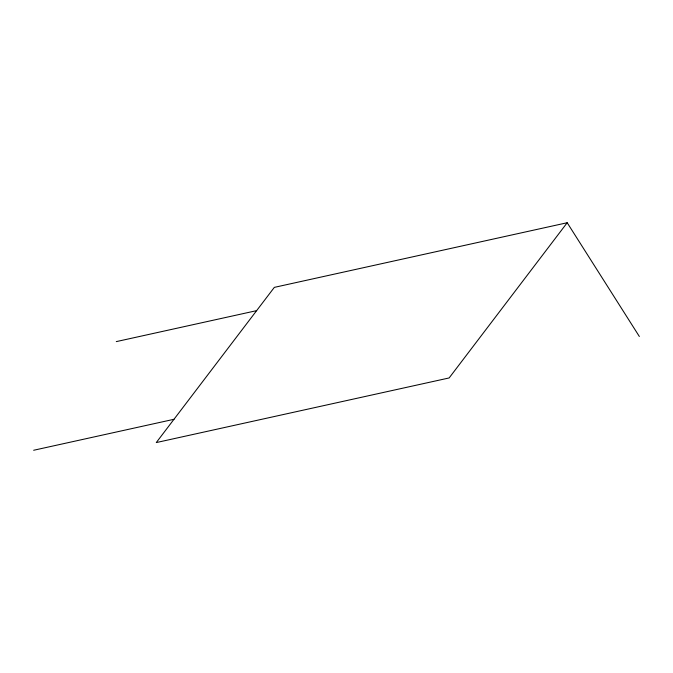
<?xml version="1.0" encoding="UTF-8"?>
<svg xmlns="http://www.w3.org/2000/svg" width="673" height="673" viewBox="0 0 673 673"><rect width="100%" height="100%" fill="white"/><g stroke="black" fill="none" stroke-linecap="round" stroke-linejoin="round"><path stroke-width="1.01" d="M567.196 222.738L449.143 377.948L156.271 442.573L274.332 287.371L567.196 222.738L639.35 336.483M116.286 341.615L256.623 310.648M33.65 450.262L173.979 419.296"/></g></svg>
